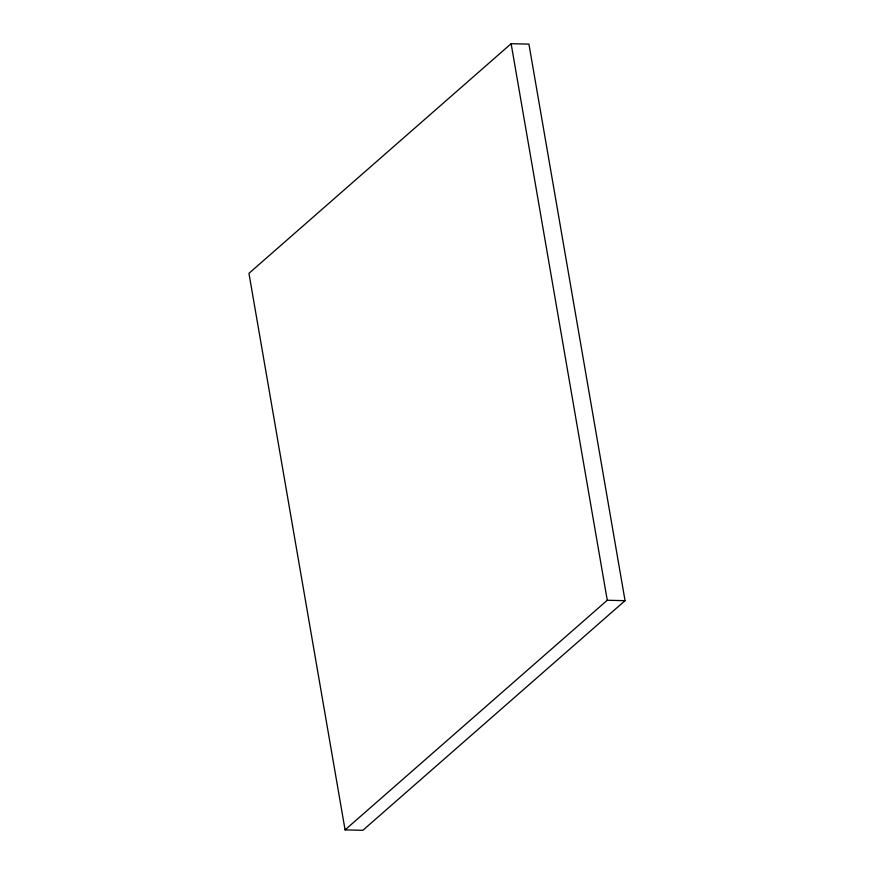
<?xml version="1.0" encoding="UTF-8"?>
<svg xmlns="http://www.w3.org/2000/svg" width="874" height="874" viewBox="0 0 874 874"><rect width="100%" height="100%" fill="white"/><g stroke="black" fill="none" stroke-linecap="round" stroke-linejoin="round"><path stroke-width="1.31" d="M511.137 43.7L248.948 273.333L345.077 829.885L362.863 830.3L625.052 600.667L528.923 44.115L511.137 43.7L607.266 600.252L345.077 829.885M607.266 600.252L625.052 600.667"/></g></svg>
